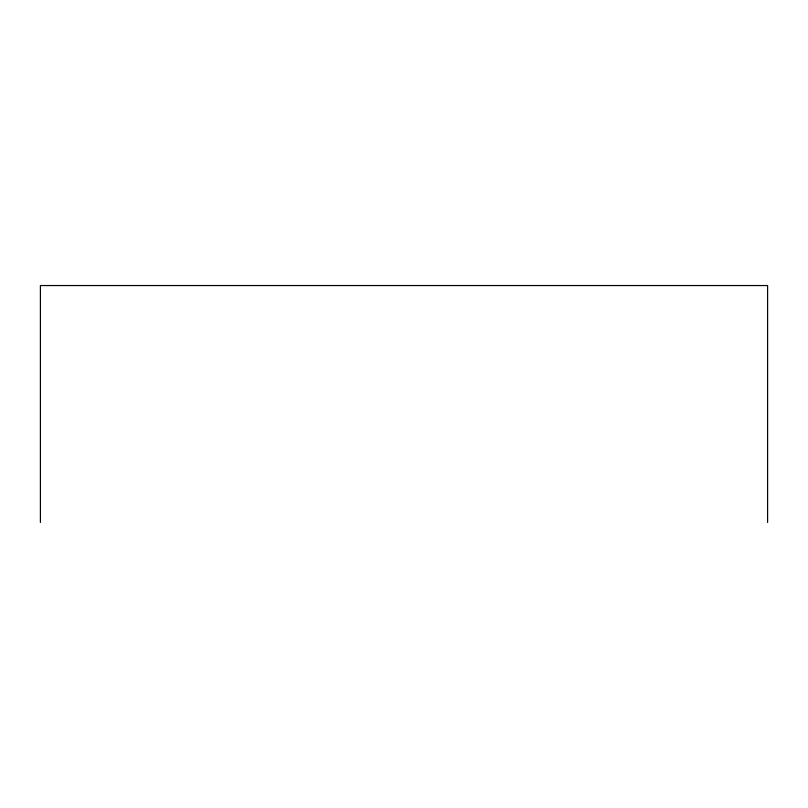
<?xml version="1.0" encoding="UTF-8"?>
<svg xmlns="http://www.w3.org/2000/svg" width="808" height="808" viewBox="0 0 808 808"><rect width="100%" height="100%" fill="white"/><g stroke="black" fill="none" stroke-linecap="round" stroke-linejoin="round"><path stroke-width="1.21" d="M767.6 522.453L767.6 285.547L40.4 285.547L40.4 522.453"/></g></svg>
